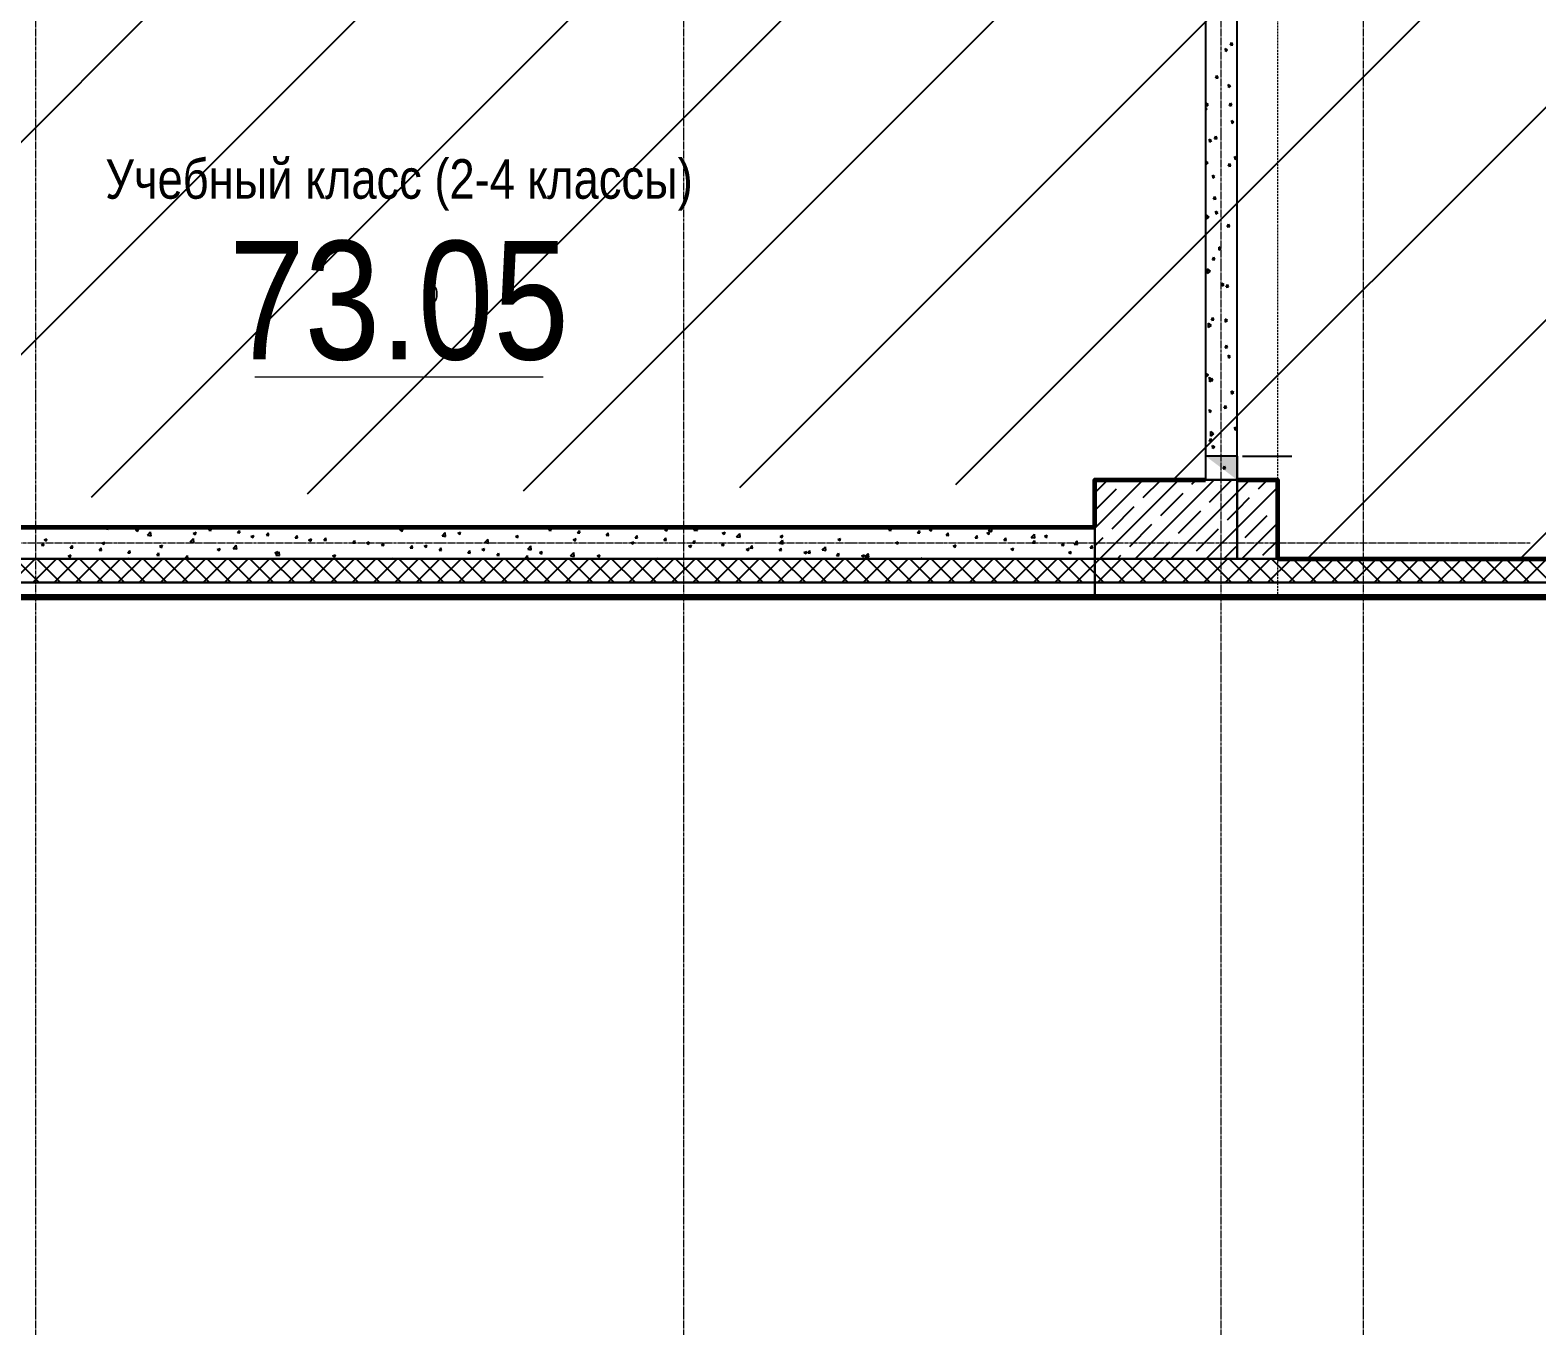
# Model space of a CAD drawing. Header units: millimetres. Extents: x 538266 to 1167394, y 114608 to 637157.
# Drawn here: x 1066497 to 1076030, y 505316 to 513513 of the extents above; entities that cross this region are included whole.
import ezdxf
from ezdxf.enums import TextEntityAlignment as Align

# ---------------------------------------------------------------- set-up
doc = ezdxf.new("R2010")
doc.units = ezdxf.units.MM
for name, pattern in [('CENTER2', [28.575, 19.05, -3.175, 3.175, -3.175]), ('DASHED', [19.05, 12.7, -6.35]), ('HIDDEN2', [4.7625, 3.175, -1.5875])]:
    doc.linetypes.add(name, pattern=pattern)
doc.layers.get('Defpoints').update_dxf_attribs({"color": 140})
for name, color, linetype, lineweight in [('0) шт стен 3 эт', 150, 'Continuous', 60), ('АР_Колонны', 70, 'Continuous', 30), ('АР_площадь пом', 5, 'Continuous', 5), ('АР_Стены ЖБ', 7, 'Continuous', 35), ('АР_Стены ПЕНОблок', 52, 'Continuous', 20), ('АР_Тонкая', 254, 'Continuous', 5), ('АР_Утеплитель', 31, 'Continuous', 0), ('АР_Штриховка', 8, 'Continuous', 0), ('ОВ_Отопление', 30, 'Continuous', 5)]:
    doc.layers.add(name, color=color, linetype=linetype, lineweight=lineweight)
doc.layers.add('A-AREA', color=7, linetype='Continuous', lineweight=15, true_color=0x7f7f7f)
doc.layers.add('РД_Оси_100', color=7, linetype='Continuous', lineweight=0, true_color=0x525252)
doc.layers.add('АР_Делит', color=120, linetype='Continuous', lineweight=0, plot=False)
doc.layers.add('ФВ-5', color=7, linetype='Continuous')
doc.styles.add('style1', font='ARIALN.TTF')

# ---------------------------------------------------------------- blocks, each defined once
blk = doc.blocks.new('СОШ_2200_АР_ОСИ_М100_28.05.24')
at = {"layer": 'АР_Делит', "color": 251, "linetype": 'DASHED', "true_color": 0x636466}
blk.add_lwpolyline([(114955, 135155), (114955, -355), (93595.036, -355), (93595.036, 13855), (94145, 13855), (94145, 68320), (66055, 68320), (66055, 13857.73), (83455, 13857.73), (83455, -355), (45245, -355), (45245, 13145), (44695, 13145), (44695, 26755), (45245, 26755), (45245, 68320), (20455, 68320), (20455, 26755), (27955, 26755), (27955, 13145), (-355, 13145), (-355, 100855)], dxfattribs=at)
at = {"layer": 'РД_Оси_100', "color": 251, "linetype": 'CENTER2', "true_color": 0x636466}
for p, q in [((20100, -6155), (20100, 139938.679)), ((24200, -6155), (24200, 139938.679)), ((27600, -6155), (27600, 139938.679)), ((-5954.958, 13500), (29555, 13500))]:
    blk.add_line(p, q, dxfattribs=at)
blk.add_lwpolyline([(28500, -6155), (28500, 139938.679)], dxfattribs=at)
blk = doc.blocks.new('MOK-МаркаПомещения1')
at = {"layer": 'A-AREA', "color": 0}
blk.add_line((-3.651, -1.944), (3.649, -1.944), dxfattribs=at)
at = {"layer": 'A-AREA', "color": 0, "style": 'style1'}
blk.add_attdef('АР-ПОМЕЩЕНИЕ:ПЛОЩАДЬ', text='', height=3, dxfattribs=at).set_placement((0, 0), align=Align.MIDDLE)
at = {"layer": 'Defpoints', "style": 'style1', "flags": 8}
blk.add_attdef('АР-ПОМЕЩЕНИЕ:НАИМЕНОВАНИЕ', text='', height=1, dxfattribs=at).set_placement((0, 2.956), align=Align.MIDDLE)
blk = doc.blocks.new('*U625')
at = {"layer": 'АР_площадь пом', "color": 5, "linetype": 'Continuous', "lineweight": 5}
ref = blk.add_blockref('MOK-МаркаПомещения1', (0, 0), dxfattribs=dict(at, xscale=100, yscale=100, zscale=100))
ref.add_attrib('АР-ПОМЕЩЕНИЕ:НАИМЕНОВАНИЕ', 'Учебный класс (2-4 классы)', dxfattribs={"layer": 'Defpoints', "height": 100, "style": 'style1'}).set_placement((0, 295.6), align=Align.MIDDLE)
ref.add_attrib('АР-ПОМЕЩЕНИЕ:ПЛОЩАДЬ', '73.05', dxfattribs={"layer": 'A-AREA', "color": 0, "height": 300, "style": 'style1'}).set_placement((0, 0), align=Align.MIDDLE)
blk = doc.blocks.new('3_этаж1')
at = {"layer": 'ОВ_Отопление', "linetype": 'Continuous', "lineweight": 25, "true_color": 0x000000}
for points in [[(712083.6, 510818.7), (711883.6, 510818.7), (711983.6, 510743.7)], [(712083.6, 510668.7), (712083.6, 510818.7), (711983.6, 510743.7)]]:
    blk.add_hatch(color=18, dxfattribs=at).paths.add_polyline_path(points, flags=0)
at = {"color": 18, "lineweight": 25, "true_color": 0x000000}
blk.add_line((712118.2, 510818.5, 580), (712431.2, 510818.5, 580), dxfattribs=at)
at = {"layer": 'АР_Колонны', "color": 18, "linetype": 'HIDDEN2', "lineweight": 25, "true_color": 0x000000}
for p, q in [((711183.6, 510668.7), (712083.6, 510668.7)), ((711183.6, 510168.7), (711183.6, 510668.7)), ((712083.6, 510668.7), (712083.6, 510168.7)), ((712083.6, 510168.7), (711183.6, 510168.7))]:
    blk.add_line(p, q, dxfattribs=at)
at = {"layer": 'АР_Колонны', "color": 18, "linetype": 'Continuous', "lineweight": 25, "true_color": 0x000000}
for p, q in [((711183.6, 510668.7), (711183.6, 510168.7)), ((712083.6, 510668.7), (711183.6, 510668.7)), ((712083.6, 510668.7), (711183.6, 510668.7)), ((711183.6, 510668.7), (711183.6, 510168.7)), ((712083.6, 510168.7), (712083.6, 510668.7)), ((712083.6, 510168.7), (712083.6, 510668.7)), ((711183.6, 510168.7), (712083.6, 510168.7)), ((711183.6, 510168.7), (712083.6, 510168.7))]:
    blk.add_line(p, q, dxfattribs=at)
at = {"layer": 'АР_Стены ЖБ', "color": 18, "linetype": 'Continuous', "lineweight": 25, "true_color": 0x000000}
for p, q in [((712083.6, 510668.7), (711183.6, 510668.7)), ((711183.6, 510668.7), (711183.6, 510168.7)), ((712083.6, 510668.7), (712083.6, 510168.7)), ((712338.6, 510668.7), (712083.6, 510668.7)), ((712083.6, 510168.7), (712083.6, 510668.7)), ((712338.6, 510168.7), (712338.6, 510668.7)), ((711183.6, 510168.7), (712083.6, 510168.7)), ((712083.6, 510168.7), (712338.6, 510168.7))]:
    blk.add_line(p, q, dxfattribs=at)
at = {"layer": 'АР_Стены ПЕНОблок', "color": 18, "linetype": 'Continuous', "lineweight": 25, "true_color": 0x000000}
for p, q in [((711883.6, 515949.3), (711883.6, 510668.7)), ((712083.6, 510668.7), (712083.6, 515949.3)), ((711883.6, 510668.7), (712083.6, 510668.7)), ((711183.6, 510368.7), (692283.6, 510368.7)), ((711183.6, 510168.7), (711183.6, 510368.7)), ((692283.6, 510168.7), (711183.6, 510168.7))]:
    blk.add_line(p, q, dxfattribs=at)
at = {"layer": 'АР_Тонкая', "color": 18, "linetype": 'Continuous', "lineweight": 25, "true_color": 0x000000}
for p, q in [((711183.6, 510018.7), (692283.6, 510018.7)), ((711183.6, 509938.7), (711183.6, 510018.7)), ((729733.6, 510018.7), (711183.6, 510018.7)), ((711183.6, 510018.7), (711183.6, 509938.7)), ((692283.6, 509938.7), (711183.6, 509938.7)), ((711183.6, 509938.7), (692283.6, 509938.7)), ((711183.6, 509913.7), (711183.6, 509938.7)), ((711183.6, 509938.7), (729653.6, 509938.7)), ((729653.6, 509938.7), (711183.6, 509938.7)), ((711183.6, 509938.7), (711183.6, 509913.7)), ((692283.6, 509913.7), (711183.6, 509913.7)), ((711183.6, 509913.7), (729628.6, 509913.7))]:
    blk.add_line(p, q, dxfattribs=at)
at = {"layer": 'АР_Утеплитель', "color": 18, "linetype": 'Continuous', "lineweight": 25, "true_color": 0x000000}
for p, q in [((711183.6, 510168.7), (692283.6, 510168.7)), ((711183.6, 510018.7), (711183.6, 510168.7)), ((729883.6, 510168.7), (711183.6, 510168.7)), ((711183.6, 510168.7), (711183.6, 510018.7)), ((692283.6, 510018.7), (711183.6, 510018.7)), ((711183.6, 510018.7), (729733.6, 510018.7))]:
    blk.add_line(p, q, dxfattribs=at)
at = {"layer": 'АР_Штриховка', "color": 18, "linetype": 'Continuous', "lineweight": 25, "true_color": 0x000000}
for p, q in [((711886.6, 513358.2), (711883.6, 513360.6)), ((711883.6, 513356.4), (711886.4, 513358.5)), ((712023, 513386.7), (712009.6, 513395.8)), ((712011.8, 513377.6), (712010.1, 513396.6)), ((712011.8, 513377.6), (712023.5, 513387.4)), ((712041.2, 513417), (712049, 513434.4)), ((712041.3, 513416.9), (712056.2, 513419.8)), ((712056.2, 513419.8), (712049, 513434.3)), ((711948.3, 513208.2), (711956, 513225.6)), ((711948.3, 513208.1), (711963.2, 513211)), ((711963.2, 513211), (711956, 513225.5)), ((712042.9, 513158.9), (712029.5, 513168.1)), ((712031.7, 513149.9), (712030.1, 513168.9)), ((712031.7, 513149.9), (712043.4, 513159.7)), ((711893.7, 513015.4), (711883.6, 513023.4)), ((711883.6, 513008.4), (711893.5, 513015.6)), ((711902.8, 513041.4), (711889.5, 513050.6)), ((711891.6, 513032.3), (711890, 513051.3)), ((711891.6, 513032.3), (711903.3, 513042.1)), ((712034.8, 513034.2), (712042.5, 513051.6)), ((712034.8, 513034.1), (712049.8, 513037.1)), ((712049.8, 513037), (712042.6, 513051.5)), ((712062.8, 512931.2), (712049.5, 512940.4)), ((712051.6, 512922.2), (712050, 512941.1)), ((712051.6, 512922.2), (712063.3, 512932)), ((711922.7, 512813.6), (711909.4, 512822.8)), ((711911.5, 512804.6), (711909.9, 512823.6)), ((711911.6, 512804.6), (711923.2, 512814.4)), ((711941.8, 512825.4), (711949.6, 512842.8)), ((711941.8, 512825.3), (711956.8, 512828.2)), ((711956.8, 512828.2), (711949.6, 512842.7)), ((711900.8, 512672.5), (711883.6, 512686.2)), ((712082.7, 512703.5), (712069.4, 512712.6)), ((712071.6, 512694.4), (712069.9, 512713.4)), ((712071.6, 512694.4), (712083.2, 512704.2)), ((711883.6, 512660.4), (711900.6, 512672.8)), ((711942.6, 512585.9), (711929.3, 512595.1)), ((711931.5, 512576.9), (711929.8, 512595.9)), ((712028.4, 512651.4), (712036.1, 512668.8)), ((712028.4, 512651.4), (712043.3, 512654.3)), ((712043.3, 512654.3), (712036.1, 512668.8)), ((711931.5, 512576.9), (711943.2, 512586.7)), ((711935.4, 512442.6), (711943.1, 512460)), ((711935.4, 512442.5), (711950.4, 512445.4)), ((711950.3, 512445.4), (711943.1, 512459.9)), ((711907.9, 512329.7), (711888.8, 512344.8)), ((711889.6, 512316.4), (711889, 512344.9)), ((711889.2, 512316.5), (711907.7, 512330)), ((711962.6, 512358.2), (711949.2, 512367.4)), ((711951.4, 512349.1), (711949.7, 512368.1)), ((711951.4, 512349.1), (711963.1, 512358.9)), ((712021.9, 512268.7), (712029.7, 512286.1)), ((712021.9, 512268.6), (712036.9, 512271.5)), ((712036.9, 512271.5), (712029.7, 512286)), ((711982.5, 512130.5), (711969.1, 512139.6)), ((711971.3, 512121.4), (711969.7, 512140.4)), ((711971.3, 512121.4), (711983, 512131.2)), ((711928.9, 512059.8), (711936.7, 512077.2)), ((711929, 512059.8), (711943.9, 512062.7)), ((711943.9, 512062.7), (711936.7, 512077.1)), ((711915, 511986.9), (711895.9, 512001.9)), ((711896.7, 511973.5), (711896.1, 512002.1)), ((711896.3, 511973.7), (711914.8, 511987.2)), ((712002.4, 511902.7), (711989.1, 511911.9)), ((711991.2, 511893.7), (711989.6, 511912.7)), ((711991.2, 511893.7), (712002.9, 511903.5)), ((712015.5, 511885.9), (712023.2, 511903.3)), ((712015.5, 511885.8), (712030.5, 511888.7)), ((712030.4, 511888.7), (712023.2, 511903.2)), ((711922.1, 511644), (711903, 511659.1)), ((711903.7, 511630.7), (711903.1, 511659.3)), ((711903.4, 511630.8), (711921.8, 511644.3)), ((711922.5, 511677), (711930.2, 511694.5)), ((711922.5, 511677), (711937.5, 511679.9)), ((711937.5, 511679.9), (711930.3, 511694.4)), ((712022.3, 511675), (712009, 511684.2)), ((712011.2, 511666), (712009.5, 511684.9)), ((712011.2, 511666), (712022.8, 511675.7)), ((712009, 511503.1), (712016.8, 511520.5)), ((712009.1, 511503), (712024, 511505.9)), ((712024, 511505.9), (712016.8, 511520.4)), ((712042.3, 511447.3), (712028.9, 511456.4)), ((712031.1, 511438.2), (712029.4, 511457.2)), ((712031.1, 511438.2), (712042.8, 511448)), ((711902.2, 511329.7), (711888.8, 511338.9)), ((711891, 511320.7), (711889.3, 511339.7)), ((711891, 511320.7), (711902.7, 511330.5)), ((711929.1, 511301.2), (711910.1, 511316.3)), ((711910.8, 511287.9), (711910.2, 511316.5)), ((711910.5, 511288), (711928.9, 511301.5)), ((711916.1, 511294.3), (711923.8, 511311.7)), ((711916.1, 511294.2), (711931, 511297.1)), ((711931, 511297.1), (711923.8, 511311.6)), ((712062.2, 511219.5), (712048.8, 511228.7)), ((712051, 511210.5), (712049.4, 511229.5)), ((712051, 511210.5), (712062.7, 511220.3)), ((711922.1, 511102), (711908.7, 511111.2)), ((711910.9, 511092.9), (711909.3, 511111.9)), ((711910.9, 511092.9), (711922.6, 511102.7)), ((712002.6, 511120.3), (712010.3, 511137.7)), ((712002.6, 511120.3), (712017.6, 511123.2)), ((712017.6, 511123.2), (712010.4, 511137.7)), ((711936.2, 510958.4), (711917.2, 510973.5)), ((711917.9, 510945.1), (711917.3, 510973.6)), ((712082.1, 510991.8), (712068.8, 511001)), ((712070.9, 510982.8), (712069.3, 511001.7)), ((712070.9, 510982.8), (712082.6, 510992.6)), ((711909.6, 510911.5), (711917.4, 510928.9)), ((711909.6, 510911.4), (711924.6, 510914.3)), ((711924.6, 510914.3), (711917.4, 510928.8)), ((711917.6, 510945.2), (711936, 510958.7)), ((711942, 510874.2), (711928.7, 510883.4)), ((711930.8, 510865.2), (711929.2, 510884.2)), ((711930.8, 510865.2), (711942.5, 510875)), ((711996.2, 510737.6), (712003.9, 510755)), ((711996.2, 510737.5), (712011.1, 510740.4)), ((712011.1, 510740.4), (712003.9, 510754.9)), ((711183.6, 510586.5), (711265.8, 510668.7)), ((711183.6, 510362), (711490.3, 510668.7)), ((711183.6, 510474.2), (711320.9, 510611.5)), ((711214.9, 510168.7), (711714.9, 510668.7)), ((711377, 510667.6), (711378.1, 510668.7)), ((711439.4, 510168.7), (711939.4, 510668.7)), ((711489.2, 510555.4), (711602.6, 510668.7)), ((711663.9, 510168.7), (712083.6, 510588.4)), ((711797.9, 510639.6), (711827.1, 510668.7)), ((711910.2, 510527.3), (712050.5, 510667.6)), ((712083.6, 510588.4), (712163.9, 510668.7)), ((712083.6, 510363.9), (712338.6, 510618.9)), ((712218.9, 510611.5), (712276.1, 510668.7)), ((711292.8, 510358.9), (711433.1, 510499.3)), ((711601.5, 510443.1), (711741.8, 510583.4)), ((712083.6, 510476.2), (712162.8, 510555.4)), ((712331.1, 510499.3), (712338.6, 510506.7)), ((711713.8, 510330.9), (711854.1, 510471.2)), ((712022.4, 510415.1), (712083.6, 510476.2)), ((712134.7, 510302.8), (712275, 510443.1)), ((704751.4, 510368.7), (704762.3, 510361.4)), ((704762.3, 510361.4), (704764.7, 510368.7)), ((704918.5, 510360.1), (704941.1, 510356.6)), ((704918.6, 510360), (704926.9, 510368.7)), ((704941.1, 510356.5), (704939.7, 510368.7)), ((705114.7, 510349.8), (705132.5, 510356.6)), ((705114.7, 510349.6), (705127.3, 510341.1)), ((705127.3, 510341.1), (705132.4, 510356.4)), ((705189.6, 510318), (705209.4, 510338.6)), ((705189.6, 510318.1), (705212.2, 510314.6)), ((705212.2, 510314.5), (705209.4, 510338.6)), ((705395.3, 510365.8), (705397.8, 510368.7)), ((705395.3, 510365.8), (705410.5, 510364.4)), ((705410.2, 510364.4), (705409.4, 510368.7)), ((705479.7, 510329.3), (705492.3, 510320.7)), ((705479.8, 510329.4), (705497.6, 510336.3)), ((705492.3, 510320.7), (705497.5, 510336.1)), ((705577.5, 510349.8), (705589.8, 510364.4)), ((705577.5, 510349.8), (705592.7, 510348.5)), ((705592.4, 510348.4), (705589.5, 510364.4)), ((705759.7, 510333.9), (705772, 510348.5)), ((705759.7, 510333.9), (705774.9, 510332.6)), ((705774.6, 510332.5), (705771.6, 510348.4)), ((705844.7, 510308.9), (705857.4, 510300.4)), ((705844.8, 510309.1), (705862.6, 510315.9)), ((705857.4, 510300.4), (705862.5, 510315.7)), ((705941.9, 510318), (705954.1, 510332.5)), ((705941.9, 510317.9), (705957.1, 510316.6)), ((705956.8, 510316.6), (705953.8, 510332.5)), ((706124.1, 510302), (706136.3, 510316.6)), ((706124.1, 510302), (706139.3, 510300.7)), ((706138.9, 510300.6), (706136, 510316.5)), ((706425.8, 510368.7), (706435.8, 510362)), ((706435.8, 510362), (706438.1, 510368.7)), ((706782.4, 510355.2), (706795.4, 510368.7)), ((706782.4, 510355.3), (706805, 510351.8)), ((706788.2, 510350.2), (706800.8, 510341.6)), ((706788.3, 510350.3), (706806.1, 510357.2)), ((706800.8, 510341.6), (706806, 510357)), ((706805, 510351.7), (706803, 510368.7)), ((707053.5, 510313.2), (707073.3, 510333.8)), ((707053.5, 510313.3), (707076.1, 510309.8)), ((707076, 510309.7), (707073.2, 510333.8)), ((707153.2, 510329.8), (707165.9, 510321.3)), ((707153.3, 510330), (707171.1, 510336.8)), ((707165.9, 510321.3), (707171, 510336.6)), ((707518.3, 510309.7), (707536.1, 510316.5)), ((707518.3, 510309.5), (707530.9, 510300.9)), ((707530.9, 510300.9), (707536, 510316.3)), ((707546.3, 510365.6), (707549, 510368.7)), ((707546.3, 510365.5), (707561.5, 510364.2)), ((707561.2, 510364.2), (707560.3, 510368.7)), ((707728.5, 510349.6), (707740.7, 510364.2)), ((707728.5, 510349.6), (707743.7, 510348.3)), ((707743.4, 510348.2), (707740.4, 510364.1)), ((707910.7, 510333.7), (707922.9, 510348.3)), ((707910.7, 510333.7), (707925.9, 510332.3)), ((707925.5, 510332.3), (707922.6, 510348.2)), ((708092.9, 510317.7), (708105.1, 510332.3)), ((708092.9, 510317.7), (708108, 510316.4)), ((708100.1, 510368.7), (708109.3, 510362.5)), ((708107.7, 510316.3), (708104.8, 510332.3)), ((708109.3, 510362.5), (708111.4, 510368.7)), ((708275.1, 510301.8), (708287.3, 510316.4)), ((708275.1, 510301.8), (708290.2, 510300.5)), ((708289.9, 510300.4), (708287, 510316.3)), ((708461.7, 510350.7), (708474.4, 510342.2)), ((708461.8, 510350.9), (708479.6, 510357.7)), ((708474.4, 510342.2), (708479.5, 510357.5)), ((708646.3, 510350.4), (708663.9, 510368.7)), ((708646.3, 510350.5), (708668.9, 510347)), ((708668.8, 510346.9), (708666.3, 510368.7)), ((708826.8, 510330.4), (708839.4, 510321.8)), ((708826.9, 510330.5), (708844.6, 510337.4)), ((708839.4, 510321.8), (708844.6, 510337.2)), ((708917.3, 510308.4), (708939.9, 510304.9)), ((708917.4, 510308.3), (708937.2, 510329)), ((708939.9, 510304.8), (708937.1, 510329)), ((709191.8, 510310), (709204.4, 510301.5)), ((709191.9, 510310.2), (709209.7, 510317)), ((709204.4, 510301.5), (709209.6, 510316.8)), ((709697.3, 510365.3), (709700.1, 510368.7)), ((709697.3, 510365.3), (709712.5, 510364)), ((709712.1, 510363.9), (709711.3, 510368.7)), ((709774.5, 510368.7), (709782.9, 510363.1)), ((709782.9, 510363.1), (709784.8, 510368.7)), ((709879.5, 510349.4), (709891.7, 510364)), ((709879.5, 510349.4), (709894.7, 510348.1)), ((709894.3, 510348), (709891.4, 510363.9)), ((710061.7, 510333.5), (710073.9, 510348.1)), ((710061.7, 510333.5), (710076.8, 510332.1)), ((710076.5, 510332.1), (710073.6, 510348)), ((710135.3, 510351.3), (710147.9, 510342.7)), ((710135.4, 510351.4), (710153.1, 510358.3)), ((710147.9, 510342.7), (710153.1, 510358.1)), ((710243.8, 510317.5), (710256.1, 510332.1)), ((710243.8, 510317.5), (710259, 510316.2)), ((710258.7, 510316.1), (710255.8, 510332.1)), ((710426, 510301.6), (710438.3, 510316.2)), ((710426, 510301.6), (710441.2, 510300.3)), ((710440.9, 510300.2), (710437.9, 510316.1)), ((710500.3, 510330.9), (710512.9, 510322.4)), ((710500.4, 510331.1), (710518.2, 510337.9)), ((710510.1, 510345.7), (710532.7, 510342.1)), ((710510.2, 510345.6), (710530, 510366.2)), ((710512.9, 510322.4), (710518.1, 510337.7)), ((710532.7, 510342), (710529.9, 510366.2)), ((710781.2, 510303.6), (710803.8, 510300.1)), ((710781.3, 510303.5), (710801.1, 510324.1)), ((710803.8, 510300), (710801, 510324.1)), ((710865.3, 510310.6), (710878, 510302.1)), ((710865.4, 510310.8), (710883.2, 510317.6)), ((710878, 510302.1), (710883.1, 510317.4)), ((711183.6, 510249.7), (711236.7, 510302.8)), ((711405.1, 510246.7), (711545.4, 510387)), ((711826, 510218.6), (711966.3, 510358.9)), ((711888.4, 510168.7), (712083.6, 510363.9)), ((712112.9, 510168.7), (712338.6, 510394.4)), ((704519.7, 510254.4), (704531.9, 510269)), ((704519.7, 510254.4), (704534.8, 510253.1)), ((704534.5, 510253), (704531.6, 510268.9)), ((704536.2, 510288), (704548.8, 510279.5)), ((704536.3, 510288.2), (704554.1, 510295)), ((704548.8, 510279.5), (704554, 510294.8)), ((704701.8, 510238.5), (704714.1, 510253.1)), ((704701.8, 510238.5), (704717, 510237.1)), ((704716.7, 510237.1), (704713.8, 510253)), ((704884, 510222.5), (704896.3, 510237.1)), ((704884, 510222.5), (704899.2, 510221.2)), ((704898.9, 510221.1), (704896, 510237.1)), ((704901.2, 510267.7), (704913.9, 510259.2)), ((704901.3, 510267.9), (704919.1, 510274.7)), ((704913.9, 510259.2), (704919, 510274.5)), ((705066.2, 510206.6), (705078.5, 510221.2)), ((705066.2, 510206.6), (705081.4, 510205.3)), ((705081.1, 510205.2), (705078.1, 510221.1)), ((705266.3, 510247.3), (705278.9, 510238.8)), ((705266.4, 510247.5), (705284.1, 510254.3)), ((705278.9, 510238.8), (705284.1, 510254.2)), ((705460.7, 510276), (705480.5, 510296.6)), ((705460.7, 510276), (705483.3, 510272.5)), ((705483.2, 510272.4), (705480.4, 510296.6)), ((705631.3, 510227), (705643.9, 510218.5)), ((705631.4, 510227.2), (705649.2, 510234)), ((705643.9, 510218.5), (705649.1, 510233.8)), ((705731.7, 510234), (705754.3, 510230.5)), ((705731.8, 510233.9), (705751.6, 510254.5)), ((705754.3, 510230.4), (705751.5, 510254.5)), ((705996.3, 510206.6), (706009, 510198.1)), ((705996.4, 510206.8), (706014.2, 510213.7)), ((706002.9, 510191.9), (706022.7, 510212.5)), ((706009, 510198.1), (706014.1, 510213.5)), ((706025.4, 510188.4), (706022.6, 510212.5)), ((706209.7, 510288.6), (706222.4, 510280)), ((706209.8, 510288.8), (706227.6, 510295.6)), ((706222.4, 510280), (706227.5, 510295.4)), ((706306.3, 510286.1), (706318.5, 510300.7)), ((706306.3, 510286.1), (706321.4, 510284.7)), ((706321.1, 510284.7), (706318.2, 510300.6)), ((706488.4, 510270.1), (706500.7, 510284.7)), ((706488.4, 510270.1), (706503.6, 510268.8)), ((706503.3, 510268.7), (706500.4, 510284.7)), ((706574.8, 510268.2), (706587.4, 510259.7)), ((706574.9, 510268.4), (706592.6, 510275.2)), ((706587.4, 510259.7), (706592.6, 510275.1)), ((706670.6, 510254.2), (706682.9, 510268.8)), ((706670.6, 510254.2), (706685.8, 510252.9)), ((706685.5, 510252.8), (706682.6, 510268.7)), ((706852.8, 510238.3), (706865.1, 510252.9)), ((706852.8, 510238.2), (706868, 510236.9)), ((706867.7, 510236.9), (706864.7, 510252.8)), ((706939.8, 510247.9), (706952.4, 510239.4)), ((706939.9, 510248.1), (706957.7, 510254.9)), ((706952.4, 510239.4), (706957.6, 510254.7)), ((707035, 510222.3), (707047.2, 510236.9)), ((707035, 510222.3), (707050.2, 510221)), ((707049.9, 510220.9), (707046.9, 510236.8)), ((707217.2, 510206.4), (707229.4, 510221)), ((707217.2, 510206.4), (707232.4, 510205)), ((707232, 510205), (707229.1, 510220.9)), ((707304.8, 510227.5), (707317.5, 510219)), ((707304.9, 510227.7), (707322.7, 510234.6)), ((707317.5, 510219), (707322.6, 510234.4)), ((707324.5, 510271.2), (707347.1, 510267.7)), ((707324.6, 510271.1), (707344.4, 510291.7)), ((707347.1, 510267.6), (707344.3, 510291.7)), ((707595.6, 510229.2), (707618.2, 510225.7)), ((707595.7, 510229.1), (707615.5, 510249.7)), ((707618.2, 510225.6), (707615.4, 510249.7)), ((707669.9, 510207.2), (707682.5, 510198.7)), ((707670, 510207.4), (707687.7, 510214.2)), ((707682.5, 510198.7), (707687.7, 510214)), ((707866.8, 510187), (707886.5, 510207.7)), ((707883.3, 510289.1), (707895.9, 510280.6)), ((707883.4, 510289.3), (707901.2, 510296.1)), ((707889.3, 510183.5), (707886.5, 510207.7)), ((707895.9, 510280.6), (707901.1, 510296)), ((708248.3, 510268.8), (708261, 510260.3)), ((708248.4, 510269), (708266.2, 510275.8)), ((708261, 510260.3), (708266.1, 510275.6)), ((708457.2, 510285.9), (708469.5, 510300.5)), ((708457.2, 510285.9), (708472.4, 510284.5)), ((708472.1, 510284.5), (708469.2, 510300.4)), ((708613.4, 510248.6), (708631.2, 510255.5)), ((708613.4, 510248.4), (708626, 510239.9)), ((708626, 510239.9), (708631.1, 510255.3)), ((708639.4, 510269.9), (708651.7, 510284.5)), ((708639.4, 510269.9), (708654.6, 510268.6)), ((708654.3, 510268.5), (708651.3, 510284.4)), ((708821.6, 510254), (708833.9, 510268.6)), ((708821.6, 510254), (708836.8, 510252.6)), ((708836.5, 510252.6), (708833.5, 510268.5)), ((708978.4, 510228.1), (708991, 510219.6)), ((708978.5, 510228.3), (708996.3, 510235.1)), ((708991, 510219.6), (708996.2, 510234.9)), ((709003.8, 510238), (709016, 510252.6)), ((709003.8, 510238), (709019, 510236.7)), ((709018.6, 510236.6), (709015.7, 510252.6)), ((709186, 510222.1), (709198.2, 510236.7)), ((709186, 510222.1), (709201.2, 510220.8)), ((709188.4, 510266.4), (709211, 510262.9)), ((709188.5, 510266.3), (709208.3, 510286.9)), ((709200.8, 510220.7), (709197.9, 510236.6)), ((709211, 510262.8), (709208.2, 510286.9)), ((709343.4, 510207.8), (709356, 510199.2)), ((709343.5, 510207.9), (709361.3, 510214.8)), ((709356.1, 510199.2), (709361.2, 510214.6)), ((709368.2, 510206.2), (709380.4, 510220.8)), ((709368.2, 510206.2), (709383.3, 510204.8)), ((709383, 510204.8), (709380.1, 510220.7)), ((709459.5, 510224.4), (709482.1, 510220.8)), ((709459.6, 510224.3), (709479.3, 510244.9)), ((709482.1, 510220.7), (709479.3, 510244.9)), ((709556.8, 510289.7), (709569.5, 510281.2)), ((709556.9, 510289.9), (709574.7, 510296.7)), ((709569.5, 510281.2), (709574.6, 510296.5)), ((709921.9, 510269.5), (709939.7, 510276.3)), ((709921.9, 510269.3), (709934.5, 510260.8)), ((709934.5, 510260.8), (709939.6, 510276.2)), ((710286.9, 510249), (710299.5, 510240.5)), ((710287, 510249.2), (710304.8, 510256)), ((710299.5, 510240.5), (710304.7, 510255.8)), ((710608.2, 510285.7), (710620.5, 510300.2)), ((710608.2, 510285.6), (710623.4, 510284.3)), ((710623.1, 510284.3), (710620.1, 510300.2)), ((710651.9, 510228.6), (710664.6, 510220.1)), ((710652, 510228.8), (710669.8, 510235.7)), ((710664.6, 510220.1), (710669.7, 510235.5)), ((710790.4, 510269.7), (710802.6, 510284.3)), ((710790.4, 510269.7), (710805.6, 510268.4)), ((710805.2, 510268.3), (710802.3, 510284.2)), ((710972.6, 510253.8), (710984.8, 510268.4)), ((710972.6, 510253.8), (710987.8, 510252.4)), ((710987.4, 510252.4), (710984.5, 510268.3)), ((711017, 510208.5), (711034.8, 510215.3)), ((711017, 510208.3), (711029.6, 510199.8)), ((711029.6, 510199.8), (711034.7, 510215.1)), ((711052.3, 510261.5), (711072.1, 510282.1)), ((711052.3, 510261.6), (711074.9, 510258.1)), ((711074.9, 510258), (711072.1, 510282.1)), ((711154.8, 510237.8), (711167, 510252.4)), ((711154.8, 510237.8), (711169.9, 510236.5)), ((711169.6, 510236.4), (711166.7, 510252.4)), ((711551.6, 510168.7), (711657.6, 510274.8)), ((712000.6, 510168.7), (712078.6, 510246.7)), ((712247, 510190.6), (712338.6, 510282.2)), ((704329.7, 510018.7), (704479.7, 510168.7)), ((704504.9, 510018.7), (704354.9, 510168.7)), ((704464.4, 510018.7), (704614.4, 510168.7)), ((704639.6, 510018.7), (704489.6, 510168.7)), ((704599.1, 510018.7), (704749.1, 510168.7)), ((704774.3, 510018.7), (704624.3, 510168.7)), ((704687.8, 510185.8), (704700.5, 510177.2)), ((704687.9, 510185.9), (704705.7, 510192.8)), ((704700.5, 510177.2), (704705.6, 510192.6)), ((704733.8, 510018.7), (704883.8, 510168.7)), ((704909, 510018.7), (704759, 510168.7)), ((704868.5, 510018.7), (705018.5, 510168.7)), ((705043.7, 510018.7), (704893.7, 510168.7)), ((705003.2, 510018.7), (705153.2, 510168.7)), ((705178.4, 510018.7), (705028.4, 510168.7)), ((705061.1, 510168.7), (705070.7, 510172.4)), ((705069.5, 510168.7), (705070.6, 510172.2)), ((705137.9, 510018.7), (705287.9, 510168.7)), ((705313.1, 510018.7), (705163.1, 510168.7)), ((705248.4, 510190.7), (705260.6, 510205.2)), ((705248.4, 510190.6), (705263.6, 510189.3)), ((705263.3, 510189.3), (705260.3, 510205.2)), ((705272.6, 510018.7), (705422.6, 510168.7)), ((705447.9, 510018.7), (705297.9, 510168.7)), ((705407.3, 510018.7), (705557.3, 510168.7)), ((705430.6, 510174.7), (705442.8, 510189.3)), ((705430.6, 510174.7), (705445.8, 510173.4)), ((705582.6, 510018.7), (705432.6, 510168.7)), ((705445.4, 510173.3), (705442.5, 510189.2)), ((705542, 510018.7), (705692, 510168.7)), ((705717.3, 510018.7), (705567.3, 510168.7)), ((705621.1, 510168.7), (705625, 510173.4)), ((705625.5, 510168.7), (705624.7, 510173.3)), ((705676.7, 510018.7), (705826.7, 510168.7)), ((705852, 510018.7), (705702, 510168.7)), ((705811.4, 510018.7), (705961.4, 510168.7)), ((705986.7, 510018.7), (705836.7, 510168.7)), ((705946.1, 510018.7), (706096.1, 510168.7)), ((706121.4, 510018.7), (705971.4, 510168.7)), ((706002.8, 510192), (706025.4, 510188.5)), ((706080.8, 510018.7), (706230.8, 510168.7)), ((706256.1, 510018.7), (706106.1, 510168.7)), ((706215.5, 510018.7), (706365.5, 510168.7)), ((706390.8, 510018.7), (706240.8, 510168.7)), ((706292.1, 510168.7), (706293.7, 510170.4)), ((706293.9, 510168.7), (706293.7, 510170.4)), ((706350.2, 510018.7), (706500.2, 510168.7)), ((706361.4, 510186.5), (706379.2, 510193.3)), ((706361.4, 510186.3), (706374, 510177.8)), ((706374, 510177.8), (706379.2, 510193.1)), ((706525.5, 510018.7), (706375.5, 510168.7)), ((706484.9, 510018.7), (706634.9, 510168.7)), ((706660.2, 510018.7), (706510.2, 510168.7)), ((706619.6, 510018.7), (706769.6, 510168.7)), ((706794.9, 510018.7), (706644.9, 510168.7)), ((706733.2, 510168.7), (706744.3, 510173)), ((706742.8, 510168.7), (706744.2, 510172.8)), ((706754.3, 510018.7), (706904.3, 510168.7)), ((706929.6, 510018.7), (706779.6, 510168.7)), ((706889, 510018.7), (707039, 510168.7)), ((707064.3, 510018.7), (706914.3, 510168.7)), ((707023.7, 510018.7), (707173.7, 510168.7)), ((707199, 510018.7), (707049, 510168.7)), ((707158.4, 510018.7), (707308.4, 510168.7)), ((707333.7, 510018.7), (707183.7, 510168.7)), ((707293.1, 510018.7), (707443.1, 510168.7)), ((707468.4, 510018.7), (707318.4, 510168.7)), ((707399.4, 510190.4), (707411.6, 510205)), ((707399.4, 510190.4), (707414.6, 510189.1)), ((707414.2, 510189), (707411.3, 510205)), ((707427.9, 510018.7), (707577.9, 510168.7)), ((707603.1, 510018.7), (707453.1, 510168.7)), ((707562.6, 510018.7), (707712.6, 510168.7)), ((707581.6, 510174.5), (707593.8, 510189.1)), ((707581.6, 510174.5), (707596.7, 510173.2)), ((707737.8, 510018.7), (707587.8, 510168.7)), ((707596.4, 510173.1), (707593.5, 510189)), ((707697.3, 510018.7), (707847.3, 510168.7)), ((707872.5, 510018.7), (707722.5, 510168.7)), ((707772.3, 510168.7), (707776, 510173.2)), ((707776.5, 510168.7), (707775.7, 510173.1)), ((707832, 510018.7), (707982, 510168.7)), ((708007.2, 510018.7), (707857.2, 510168.7)), ((707866.7, 510187.1), (707889.3, 510183.6)), ((707966.7, 510018.7), (708116.7, 510168.7)), ((708141.9, 510018.7), (707991.9, 510168.7)), ((708034.9, 510186.9), (708047.5, 510178.3)), ((708035, 510187), (708052.8, 510193.9)), ((708047.5, 510178.3), (708052.7, 510193.7)), ((708101.4, 510018.7), (708251.4, 510168.7)), ((708276.6, 510018.7), (708126.6, 510168.7)), ((708236.1, 510018.7), (708386.1, 510168.7)), ((708411.3, 510018.7), (708261.3, 510168.7)), ((708370.8, 510018.7), (708520.8, 510168.7)), ((708546, 510018.7), (708396, 510168.7)), ((708405.3, 510168.7), (708417.8, 510173.5)), ((708416.2, 510168.7), (708417.7, 510173.3)), ((708505.5, 510018.7), (708655.5, 510168.7)), ((708680.7, 510018.7), (708530.7, 510168.7)), ((708640.2, 510018.7), (708790.2, 510168.7)), ((708815.4, 510018.7), (708665.4, 510168.7)), ((708774.9, 510018.7), (708924.9, 510168.7)), ((708950.2, 510018.7), (708800.2, 510168.7)), ((708909.6, 510018.7), (709059.6, 510168.7)), ((709084.9, 510018.7), (708934.9, 510168.7)), ((709044.3, 510018.7), (709194.3, 510168.7)), ((709219.6, 510018.7), (709069.6, 510168.7)), ((709179, 510018.7), (709329, 510168.7)), ((709354.3, 510018.7), (709204.3, 510168.7)), ((709313.7, 510018.7), (709463.7, 510168.7)), ((709489, 510018.7), (709339, 510168.7)), ((709448.4, 510018.7), (709598.4, 510168.7)), ((709623.7, 510018.7), (709473.7, 510168.7)), ((709550.3, 510190.2), (709562.6, 510204.8)), ((709550.3, 510190.2), (709565.5, 510188.9)), ((709565.2, 510188.8), (709562.3, 510204.8)), ((709583.1, 510018.7), (709733.1, 510168.7)), ((709758.4, 510018.7), (709608.4, 510168.7)), ((709708.4, 510187.4), (709721.1, 510178.9)), ((709708.5, 510187.6), (709726.3, 510194.4)), ((709717.8, 510018.7), (709867.8, 510168.7)), ((709721.1, 510178.9), (709726.2, 510194.2)), ((709730.6, 510182.2), (709750.4, 510202.8)), ((709730.6, 510182.3), (709753.2, 510178.8)), ((709732.5, 510174.3), (709744.8, 510188.9)), ((709732.5, 510174.3), (709747.7, 510173)), ((709893.1, 510018.7), (709743.1, 510168.7)), ((709747.4, 510172.9), (709744.4, 510188.8)), ((709753.2, 510178.7), (709750.3, 510202.8)), ((709852.5, 510018.7), (710002.5, 510168.7)), ((710027.8, 510018.7), (709877.8, 510168.7)), ((709923.4, 510168.7), (709927, 510172.9)), ((709927.4, 510168.7), (709926.6, 510172.9)), ((709987.2, 510018.7), (710137.2, 510168.7)), ((710162.5, 510018.7), (710012.5, 510168.7)), ((710077.4, 510168.7), (710091.3, 510174.1)), ((710089.5, 510168.7), (710091.3, 510173.9)), ((710121.9, 510018.7), (710271.9, 510168.7)), ((710297.2, 510018.7), (710147.2, 510168.7)), ((710256.6, 510018.7), (710406.6, 510168.7)), ((710431.9, 510018.7), (710281.9, 510168.7)), ((710391.3, 510018.7), (710541.3, 510168.7)), ((710566.6, 510018.7), (710416.6, 510168.7)), ((710526, 510018.7), (710676, 510168.7)), ((710701.3, 510018.7), (710551.3, 510168.7)), ((710660.7, 510018.7), (710810.7, 510168.7)), ((710836, 510018.7), (710686, 510168.7)), ((710795.4, 510018.7), (710945.4, 510168.7)), ((710970.7, 510018.7), (710820.7, 510168.7)), ((710930.2, 510018.7), (711080.2, 510168.7)), ((711105.4, 510018.7), (710955.4, 510168.7)), ((711064.9, 510018.7), (711183.6, 510137.5)), ((711183.6, 510075.3), (711090.1, 510168.7)), ((711183.6, 510137.5), (711214.9, 510168.7)), ((711199.6, 510018.7), (711349.6, 510168.7)), ((711374.8, 510018.7), (711224.8, 510168.7)), ((711327.1, 510168.7), (711348.9, 510190.6)), ((711334.3, 510018.7), (711484.3, 510168.7)), ((711509.5, 510018.7), (711359.5, 510168.7)), ((711469, 510018.7), (711619, 510168.7)), ((711644.2, 510018.7), (711494.2, 510168.7)), ((711603.7, 510018.7), (711753.7, 510168.7)), ((711778.9, 510018.7), (711628.9, 510168.7)), ((711738.4, 510018.7), (711888.4, 510168.7)), ((711913.6, 510018.7), (711763.6, 510168.7)), ((711873.1, 510018.7), (712023.1, 510168.7)), ((712048.3, 510018.7), (711898.3, 510168.7)), ((712007.8, 510018.7), (712157.8, 510168.7)), ((712183, 510018.7), (712033, 510168.7)), ((712142.5, 510018.7), (712292.5, 510168.7)), ((712317.7, 510018.7), (712167.7, 510168.7)), ((712277.2, 510018.7), (712427.2, 510168.7)), ((712452.5, 510018.7), (712302.5, 510168.7)), ((712337.4, 510168.7), (712338.6, 510169.9)), ((712411.9, 510018.7), (712561.9, 510168.7)), ((712587.2, 510018.7), (712437.2, 510168.7)), ((712546.6, 510018.7), (712696.6, 510168.7)), ((712721.9, 510018.7), (712571.9, 510168.7)), ((712681.3, 510018.7), (712831.3, 510168.7)), ((712856.6, 510018.7), (712706.6, 510168.7)), ((712816, 510018.7), (712966, 510168.7)), ((712991.3, 510018.7), (712841.3, 510168.7)), ((712950.7, 510018.7), (713100.7, 510168.7)), ((713126, 510018.7), (712976, 510168.7)), ((713085.4, 510018.7), (713235.4, 510168.7)), ((713260.7, 510018.7), (713110.7, 510168.7)), ((713220.1, 510018.7), (713370.1, 510168.7)), ((713395.4, 510018.7), (713245.4, 510168.7)), ((713354.8, 510018.7), (713504.8, 510168.7)), ((713530.1, 510018.7), (713380.1, 510168.7)), ((713489.5, 510018.7), (713639.5, 510168.7)), ((713664.8, 510018.7), (713514.8, 510168.7)), ((713624.2, 510018.7), (713774.2, 510168.7)), ((713799.5, 510018.7), (713649.5, 510168.7)), ((713758.9, 510018.7), (713908.9, 510168.7)), ((713934.2, 510018.7), (713784.2, 510168.7)), ((713893.6, 510018.7), (714043.6, 510168.7)), ((714068.9, 510018.7), (713918.9, 510168.7)), ((711240.1, 510018.7), (711183.6, 510075.3)), ((692283.6, 509938.5), (711183.6, 509938.5)), ((692283.6, 509937.5), (711183.6, 509937.5)), ((692283.6, 509936.5), (711183.6, 509936.5)), ((692283.6, 509935.5), (711183.6, 509935.5)), ((692283.6, 509934.5), (711183.6, 509934.5)), ((692283.6, 509933.5), (711183.6, 509933.5)), ((692283.6, 509932.5), (711183.6, 509932.5)), ((692283.6, 509931.5), (711183.6, 509931.5)), ((692283.6, 509930.5), (711183.6, 509930.5)), ((692283.6, 509929.5), (711183.6, 509929.5)), ((692283.6, 509928.5), (711183.6, 509928.5)), ((692283.6, 509927.5), (711183.6, 509927.5)), ((692283.6, 509926.5), (711183.6, 509926.5)), ((692283.6, 509925.5), (711183.6, 509925.5)), ((692283.6, 509924.5), (711183.6, 509924.5)), ((692283.6, 509923.5), (711183.6, 509923.5)), ((692283.6, 509922.5), (711183.6, 509922.5)), ((692283.6, 509921.5), (711183.6, 509921.5)), ((692283.6, 509920.5), (711183.6, 509920.5)), ((711183.6, 509938.5), (729653.3, 509938.5)), ((711183.6, 509937.5), (729652.3, 509937.5)), ((711183.6, 509936.5), (729651.3, 509936.5)), ((711183.6, 509935.5), (729650.3, 509935.5)), ((711183.6, 509934.5), (729649.3, 509934.5)), ((711183.6, 509933.5), (729648.3, 509933.5)), ((711183.6, 509932.5), (729647.3, 509932.5)), ((711183.6, 509931.5), (729646.3, 509931.5)), ((711183.6, 509930.5), (729645.3, 509930.5)), ((711183.6, 509929.5), (729644.3, 509929.5)), ((711183.6, 509928.5), (729643.3, 509928.5)), ((711183.6, 509927.5), (729642.3, 509927.5)), ((711183.6, 509926.5), (729641.3, 509926.5)), ((711183.6, 509925.5), (729640.3, 509925.5)), ((711183.6, 509924.5), (729639.3, 509924.5)), ((711183.6, 509923.5), (729638.3, 509923.5)), ((711183.6, 509922.5), (729637.3, 509922.5)), ((711183.6, 509921.5), (729636.3, 509921.5)), ((711183.6, 509920.5), (729635.3, 509920.5)), ((692283.6, 509919.5), (711183.6, 509919.5)), ((692283.6, 509918.5), (711183.6, 509918.5)), ((692283.6, 509917.5), (711183.6, 509917.5)), ((692283.6, 509916.5), (711183.6, 509916.5)), ((692283.6, 509915.5), (711183.6, 509915.5)), ((692283.6, 509914.5), (711183.6, 509914.5)), ((711183.6, 509919.5), (729634.3, 509919.5)), ((711183.6, 509918.5), (729633.3, 509918.5)), ((711183.6, 509917.5), (729632.3, 509917.5)), ((711183.6, 509916.5), (729631.3, 509916.5)), ((711183.6, 509915.5), (729630.3, 509915.5)), ((711183.6, 509914.5), (729629.3, 509914.5))]:
    blk.add_line(p, q, dxfattribs=at)
at = {"layer": 'ОВ_Отопление', "color": 18, "linetype": 'Continuous', "lineweight": 25, "true_color": 0x000000}
for p, q in [((711883.6, 510818.7), (711883.6, 510668.7)), ((712083.6, 510818.7), (711883.6, 510818.7)), ((712083.6, 510818.7), (712083.6, 510668.7)), ((712083.6, 510668.7), (711883.6, 510668.7))]:
    blk.add_line(p, q, dxfattribs=at)
at = {"layer": 'АР_площадь пом', "color": 5, "linetype": 'Continuous', "lineweight": 5, "xscale": 2.5, "yscale": 2.5}
blk.add_blockref('*U625', (706781.4, 511804.5), dxfattribs=at)

msp = doc.modelspace()

# ---------------------------------------------------------------- hatches: boundary and pattern name
at = {"layer": 'ФВ-5'}
h = msp.add_hatch(dxfattribs=at)
h.set_pattern_fill('ANSI31', color=3, scale=300)
edge = h.paths.add_edge_path(flags=16)
edge.add_line((1086689.8, 514965.5), (1087239.8, 514965.5))
edge.add_arc((1087239.8, 514665.5), 300, -90, 90, ccw=False)
edge.add_line((1087239.8, 514365.5), (1086689.8, 514365.5))
edge.add_arc((1086689.8, 514665.5), 300, 90, 270, ccw=False)
edge = h.paths.add_edge_path(flags=16)
edge.add_arc((1086033.6, 517604), 300, 0, 360)
h.paths.add_polyline_path([(1082591.1, 516713.7), (1082671.1, 516713.7), (1082671.1, 517963.7), (1082591.1, 517963.7), (1082591.1, 517883.7), (1082591.1, 517803.7), (1082591.1, 517723.7), (1082591.1, 517643.7), (1082591.1, 517563.7), (1082591.1, 517483.7), (1081341.1, 517483.7), (1081341.1, 517563.7), (1081341.1, 517643.7), (1081341.1, 517723.7), (1081341.1, 517803.7), (1081341.1, 517883.7), (1082591.1, 517883.7), (1082591.1, 517963.7), (1082671.1, 517963.7), (1082671.1, 516713.7), (1082671.1, 515463.7), (1082671.1, 514213.7), (1082671.1, 512963.7), (1082671.1, 511713.7), (1082671.1, 510668.7), (1082788.6, 510668.7), (1082788.6, 510168.7), (1086735.2, 510168.7), (1086740.2, 510173.7), (1086745.2, 510168.7), (1086988.6, 510168.7), (1088188.6, 510168.7), (1088188.6, 510668.7), (1089088.6, 510668.7), (1089088.6, 510168.7), (1090288.6, 510168.7), (1090288.6, 510668.7), (1091673.6, 510668.7), (1091673.6, 517818.7), (1091383.6, 517818.7), (1091383.6, 517958.7), (1091128.6, 517958.7), (1091128.6, 517668.7), (1090228.6, 517668.7), (1090228.6, 517958.7), (1086833.6, 517958.7), (1083933.6, 517958.7), (1083933.6, 517968.7), (1083933.6, 518168.7), (1077933.6, 518168.7), (1077933.6, 518128.7), (1077933.6, 518008.7), (1077933.6, 517968.7), (1077933.6, 517958.7), (1075033.6, 517958.7), (1064133.6, 517808.7), (1064133.6, 510518.7), (1074388.6, 510668.7), (1074388.6, 510168.7), (1077688.6, 510168.7), (1077688.6, 510668.7), (1078591.8, 510668.7), (1078588.6, 510665.6), (1078588.6, 510168.7), (1079775.6, 510168.7), (1079788.6, 510181.8), (1079788.6, 510668.7), (1080688.6, 510668.7), (1080688.6, 510168.7), (1082020.6, 510168.7), (1082520.6, 510668.7), (1082591.1, 510668.7), (1082591.1, 511713.7), (1082591.1, 512963.7), (1082591.1, 514213.7), (1082591.1, 515463.7)])
edge = h.paths.add_edge_path(flags=16)
edge.add_arc((1079184.3, 514615.3), 300, -90, 90, ccw=False)
edge.add_line((1079184.3, 514315.3), (1078634.3, 514315.3))
edge.add_arc((1078634.3, 514615.3), 300, 90, 270, ccw=False)
edge.add_line((1078634.3, 514915.3), (1079184.3, 514915.3))
h.paths.add_polyline_path([(1080276.1, 517653.7), (1080276.1, 517953.7), (1081176.1, 517953.7), (1081176.1, 517653.7)], flags=16)
edge = h.paths.add_edge_path(flags=16)
edge.add_arc((1076886.2, 517590.9), 300, 0, 360)

# ---------------------------------------------------------------- linework, layer by layer
at = {"layer": '0) шт стен 3 эт', "color": 2}
for points in [[(1073233.6, 510368.7), (1073233.6, 510668.7), (1073933.6, 510668.7)], [(1074133.6, 510668.7), (1074388.6, 510668.7), (1074388.6, 510169.9)], [(1066333.6, 510368.7), (1073233.6, 510368.7)], [(1069633.6, 510368.7), (1070533.6, 510368.7)], [(1074388.6, 510168.7), (1077688.6, 510168.7)]]:
    msp.add_lwpolyline(points, dxfattribs=at)

# ---------------------------------------------------------------- block references
at = {"layer": '0) шт стен 3 эт', "color": 5, "lineweight": 25}
ref = msp.add_blockref('3_этаж1', (362050, 0), dxfattribs=at)
ref.add_attrib('АР-ПОМЕЩЕНИЕ:НАИМЕНОВАНИЕ', '0', dxfattribs={"layer": 'Defpoints', "color": 18, "true_color": 0x000000, "height": 100, "style": 'style1'}).set_placement((1069048.8, 511842.6), align=Align.MIDDLE)
at = {"layer": 'РД_Оси_100', "lineweight": 25}
msp.add_blockref('СОШ_2200_АР_ОСИ_М100_28.05.24', (1046433.6, 496768.7), dxfattribs=at)

doc.saveas('drawing.dxf')
